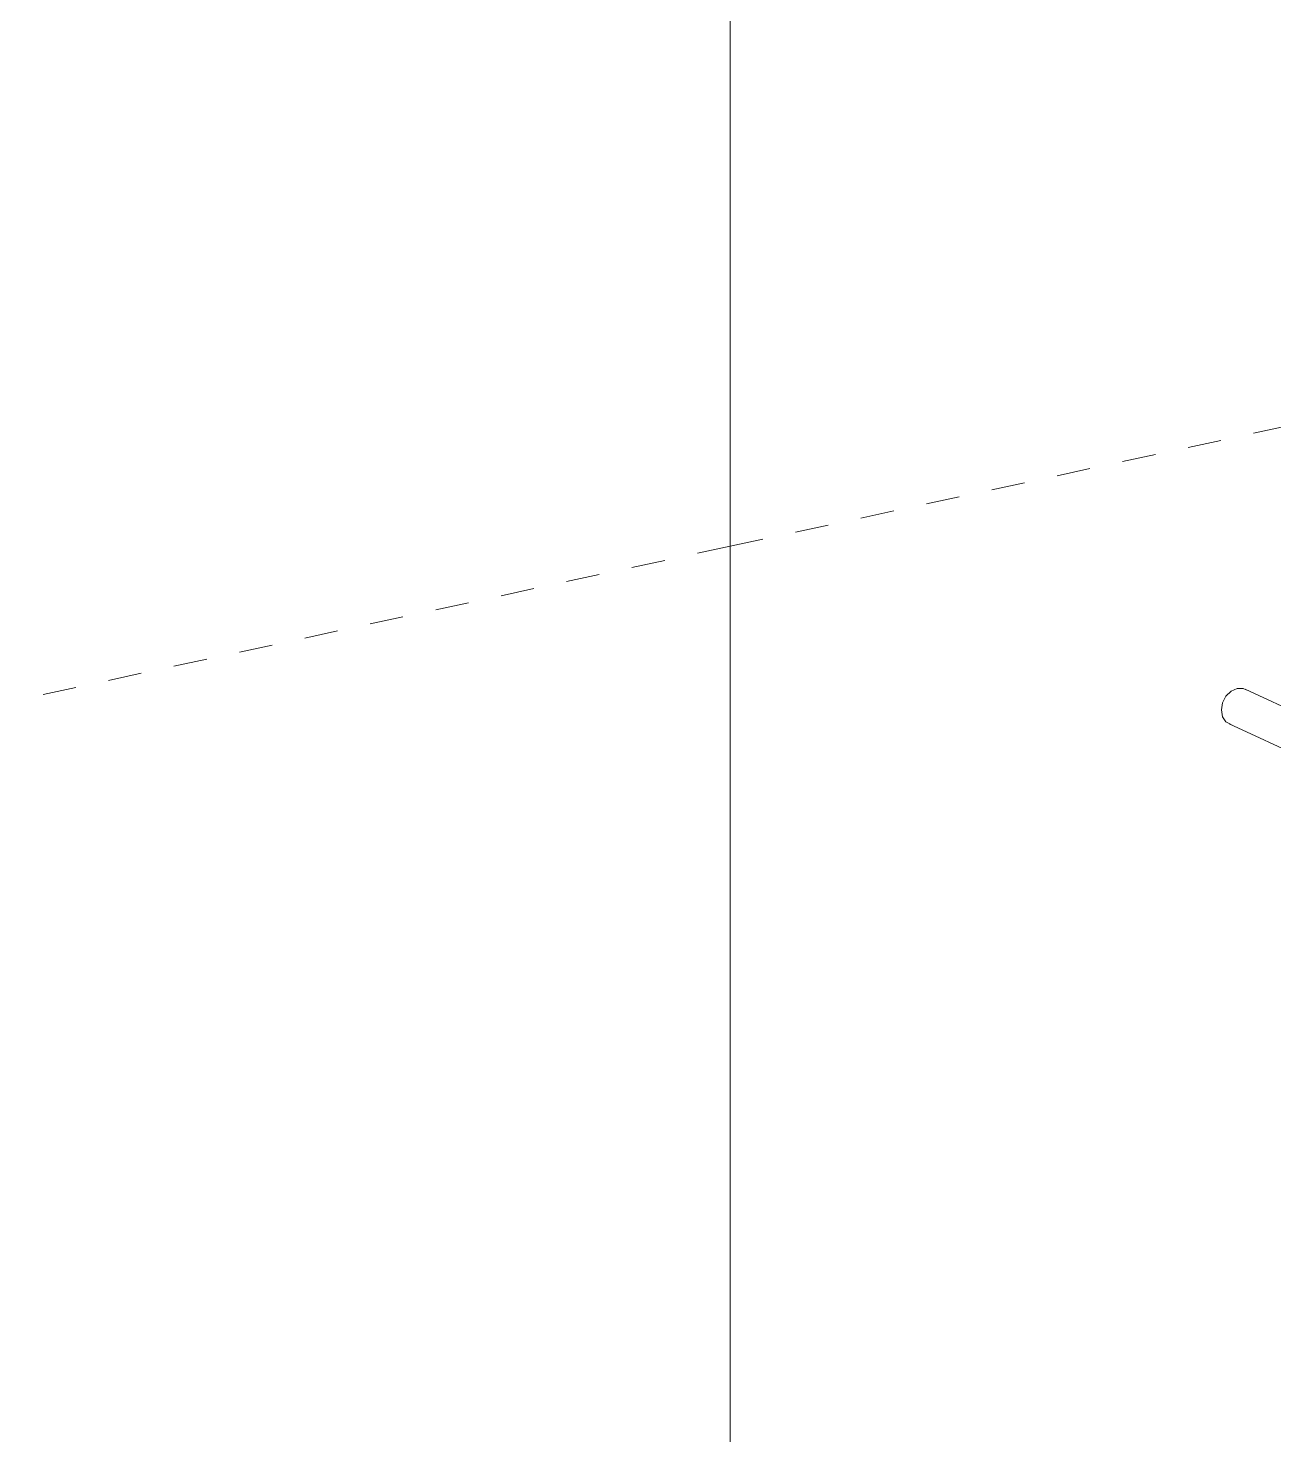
# Model space of a CAD drawing. Header units: metres. Extents: x 63 to 378, y -27 to 78.
# Drawn here: x 362.937 to 366.659, y -0.101 to 4.101 of the extents above; entities that cross this region are included whole.
import ezdxf

# ---------------------------------------------------------------- set-up
doc = ezdxf.new("R2010")
doc.units = ezdxf.units.M
doc.linetypes.add('Centre', pattern=[0.03175, 0.00635, -0.004763, 0.015875, -0.004763])
doc.layers.add('A-FLOR-LEVL', color=7, linetype='Continuous', lineweight=9)
doc.layers.add('P-PIPE', color=7, linetype='Continuous', lineweight=18)
doc.layers.add('G-ANNO-SYMB', color=7, linetype='Continuous', lineweight=9, true_color=0x0091c9)

msp = doc.modelspace()

# ---------------------------------------------------------------- linework, layer by layer
at = {"layer": 'A-FLOR-LEVL', "linetype": 'Centre'}
for q in [(368.3871, 3.277), (362.9366, 2.1012)]:
    msp.add_line((365.0343, 2.5537), q, dxfattribs=at)
at = {"layer": 'G-ANNO-SYMB'}
msp.add_line((365.0343, -16.6203), (365.0343, 18.4148), dxfattribs=at)
at = {"layer": 'P-PIPE', "color": 11, "true_color": 0xff8080}
for p, q in [((366.8728, 1.9881), (366.5734, 2.1266)), ((366.5254, 2.0229), (366.8248, 1.8843))]:
    msp.add_line(p, q, dxfattribs=at)
for points in [[(366.5022, 2.0646, 0), (366.5058, 2.0861, 0), (366.516, 2.1059, 0), (366.5313, 2.1209, 0), (366.5494, 2.129, 0)], [(366.5494, 2.129, 0), (366.5675, 2.1287, 0), (366.5763, 2.125, 0)], [(366.5313, 2.0208, 0), (366.516, 2.0292, 0), (366.5058, 2.0446, 0), (366.5022, 2.0646, 0)]]:
    msp.add_polyline3d(points, dxfattribs=at)

doc.saveas('drawing.dxf')
